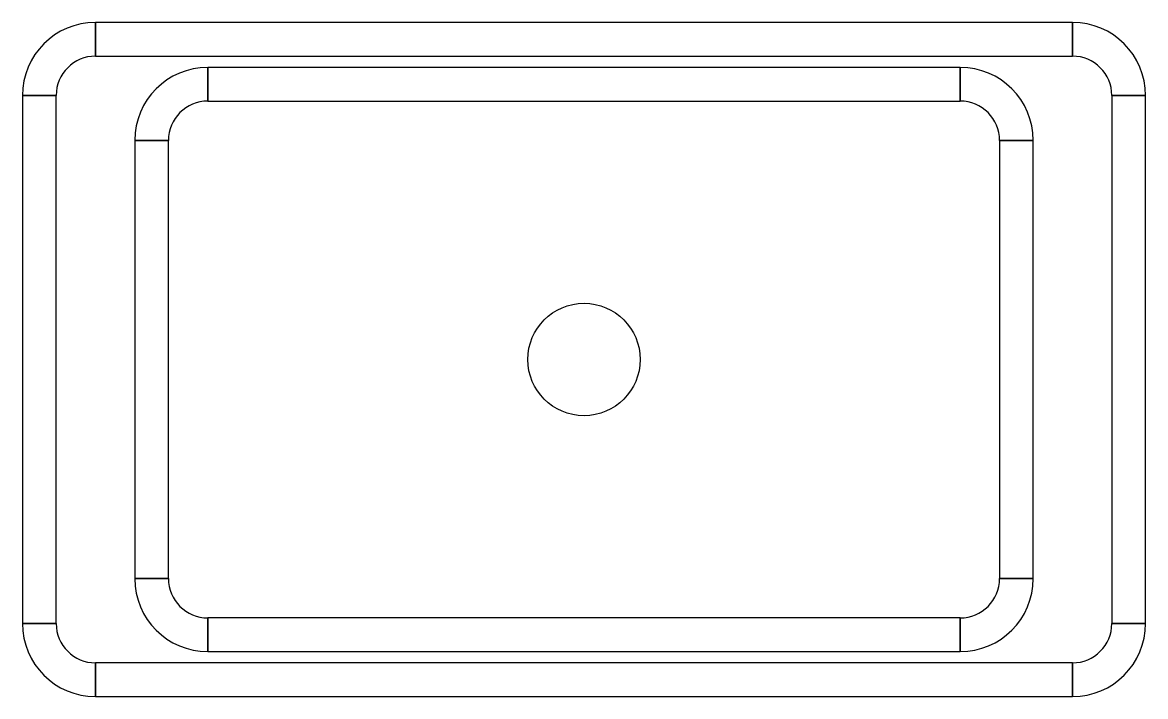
# Model space of a CAD drawing. Header units: metres. Extents: x -50 to 50, y -30 to 30.
import ezdxf

# ---------------------------------------------------------------- set-up
doc = ezdxf.new("R2010")
doc.units = ezdxf.units.M

msp = doc.modelspace()

# ---------------------------------------------------------------- linework, layer by layer
at = {"layer": 'PARAMETRIX'}
for p, q in [((43.5, 30), (-43.5, 30)), ((-43.5, 30), (-43.5, 27)), ((-43.5, 27), (-43.5, 30)), ((43.5, 30), (43.5, 27)), ((43.5, 27), (43.5, 30)), ((-43.5, 27), (43.5, 27)), ((33.5, 26), (-33.5, 26)), ((-33.5, 26), (-33.5, 23)), ((-33.5, 23), (-33.5, 26)), ((33.5, 26), (33.5, 23)), ((33.5, 23), (33.5, 26)), ((-50, 23.5), (-47, 23.5)), ((-50, 23.5), (-50, -23.5)), ((-47, 23.5), (-50, 23.5)), ((-47, -23.5), (-47, 23.5)), ((-33.5, 23), (33.5, 23)), ((50, 23.5), (47, 23.5)), ((47, 23.5), (47, -23.5)), ((47, 23.5), (50, 23.5)), ((50, -23.5), (50, 23.5)), ((-40, 19.5), (-37, 19.5)), ((-40, 19.5), (-40, -19.5)), ((-37, 19.5), (-40, 19.5)), ((-37, -19.5), (-37, 19.5)), ((40, 19.5), (37, 19.5)), ((37, 19.5), (37, -19.5)), ((37, 19.5), (40, 19.5)), ((40, -19.5), (40, 19.5)), ((-40, -19.5), (-37, -19.5)), ((-37, -19.5), (-40, -19.5)), ((40, -19.5), (37, -19.5)), ((37, -19.5), (40, -19.5)), ((33.5, -23), (-33.5, -23)), ((-33.5, -23), (-33.5, -26)), ((-33.5, -26), (-33.5, -23)), ((33.5, -26), (33.5, -23)), ((33.5, -23), (33.5, -26)), ((-50, -23.5), (-47, -23.5)), ((-47, -23.5), (-50, -23.5)), ((50, -23.5), (47, -23.5)), ((47, -23.5), (50, -23.5)), ((-33.5, -26), (33.5, -26)), ((43.5, -27), (-43.5, -27)), ((-43.5, -27), (-43.5, -30)), ((-43.5, -30), (-43.5, -27)), ((43.5, -30), (43.5, -27)), ((43.5, -27), (43.5, -30)), ((-43.5, -30), (43.5, -30))]:
    msp.add_line(p, q, dxfattribs=at)
msp.add_circle((0, 0), 5, dxfattribs=at)
for centre, radius, start, end in [((-43.5, 23.5), 6.5, 90, 180), ((43.5, 23.5), 6.5, 360, 90), ((-43.5, 23.5), 3.5, 90, 180), ((43.5, 23.5), 3.5, 0, 90), ((-33.5, 19.5), 6.5, 90, 180), ((33.5, 19.5), 6.5, 360, 90), ((-33.5, 19.5), 3.5, 90, 180), ((33.5, 19.5), 3.5, 0, 90), ((-33.5, -19.5), 6.5, 180, 270), ((-33.5, -19.5), 3.5, 180, 270), ((33.5, -19.5), 6.5, 270, 0), ((33.5, -19.5), 3.5, 270, 0), ((-43.5, -23.5), 6.5, 180, 270), ((-43.5, -23.5), 3.5, 180, 270), ((43.5, -23.5), 6.5, 270, 0), ((43.5, -23.5), 3.5, 270, 0)]:
    msp.add_arc(centre, radius, start, end, dxfattribs=at)

doc.saveas('drawing.dxf')
